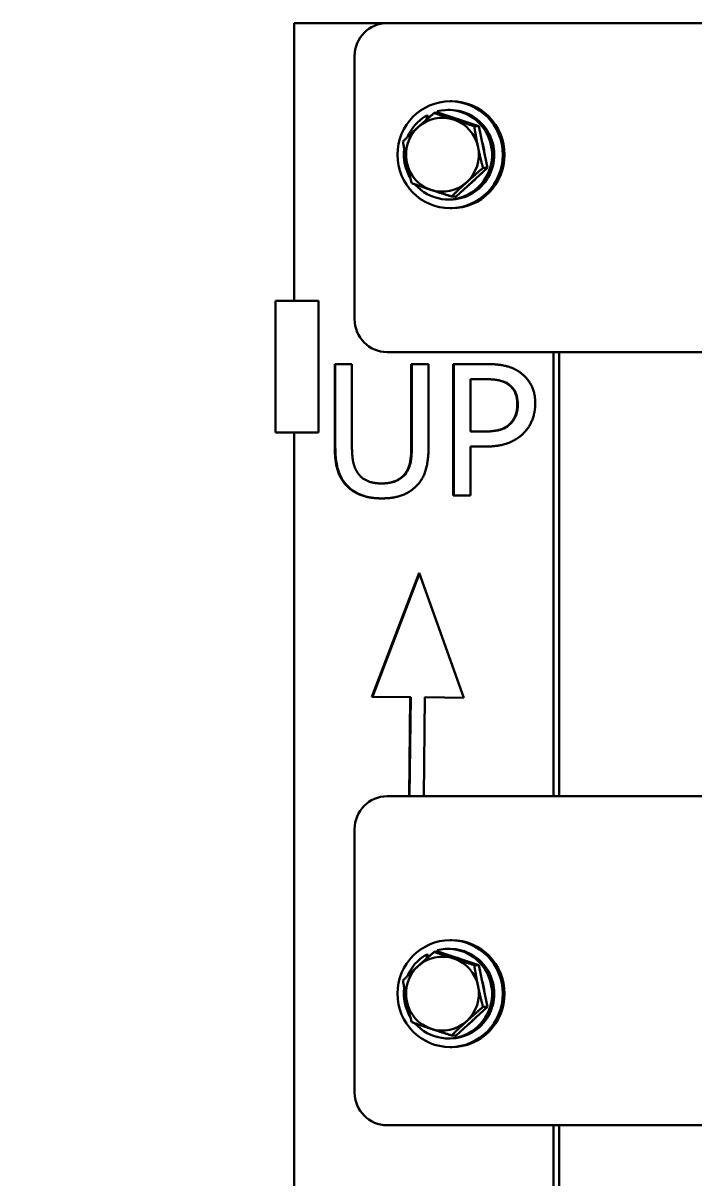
# Model space of a CAD drawing. Header units: inches. Extents: x 15 to 402, y 6 to 258.
# Drawn here: x 207.14 to 212.24, y 104.83 to 113.62 of the extents above; entities that cross this region are included whole.
import ezdxf

# ---------------------------------------------------------------- set-up
doc = ezdxf.new("R2010")
doc.units = ezdxf.units.IN
doc.header["$LTSCALE"] = 12
doc.header["$MEASUREMENT"] = 0
doc.layers.add('Visible (ANSI)', color=7, linetype='Continuous', lineweight=50)

msp = doc.modelspace()

# ---------------------------------------------------------------- linework, layer by layer
at = {"layer": 'Visible (ANSI)'}
for p, q in [((209.90357, 113.61576), (209.19752, 113.61576)), ((209.19752, 113.61576), (209.19752, 111.50576)), ((213.25374, 113.61576), (209.90357, 113.61576)), ((209.65736, 113.36576), (209.65736, 111.36576)), ((210.28926, 112.93322), (210.28434, 112.94556)), ((210.36576, 112.95576), (210.38208, 112.95576)), ((210.39597, 113.02176), (210.38208, 113.02176)), ((210.19852, 112.91032), (210.21484, 112.91032)), ((210.19852, 112.91032), (210.20794, 112.88668)), ((210.22005, 112.89724), (210.21484, 112.91032)), ((210.29532, 112.93322), (210.26182, 112.93322)), ((210.29532, 112.93322), (210.44722, 112.88291)), ((210.44722, 112.88291), (210.59911, 112.83261)), ((210.59911, 112.83261), (210.56562, 112.83261)), ((210.59911, 112.83261), (210.63216, 112.67388)), ((210.63216, 112.67388), (210.66521, 112.51516)), ((210.66521, 112.51516), (210.54636, 112.40673)), ((210.66521, 112.51516), (210.63171, 112.51516)), ((210.54636, 112.40673), (210.42751, 112.29831)), ((210.36576, 112.27576), (210.38208, 112.27576)), ((210.42751, 112.29831), (210.39401, 112.29831)), ((210.39597, 112.20976), (210.38208, 112.20976)), ((209.05693, 111.50576), (209.38217, 111.50576)), ((209.05693, 111.50576), (209.05693, 110.50576)), ((209.38217, 111.50576), (209.38217, 110.50576)), ((209.90357, 111.11576), (213.25374, 111.11576)), ((211.16714, 107.74076), (211.16714, 111.11576)), ((211.21055, 111.11576), (211.21055, 107.74076)), ((209.50587, 110.40135), (209.50587, 111.02533)), ((209.50587, 111.02533), (209.63675, 111.02533)), ((209.51021, 110.40135), (209.51021, 111.02533)), ((209.63675, 111.02533), (209.63675, 110.40135)), ((210.08765, 111.02533), (210.21853, 111.02533)), ((210.08765, 110.39811), (210.08765, 111.02533)), ((210.09199, 110.39811), (210.09199, 111.02533)), ((210.21853, 111.02533), (210.21853, 110.40135)), ((210.40608, 110.02533), (210.40608, 111.02533)), ((210.40608, 111.02533), (210.65348, 111.02533)), ((210.41042, 110.02533), (210.41042, 111.02533)), ((210.6455, 110.91026), (210.53696, 110.91026)), ((210.53696, 110.91026), (210.53696, 110.51156)), ((210.6455, 110.91026), (210.64984, 110.91026)), ((209.05693, 110.50576), (209.38217, 110.50576)), ((209.19752, 110.50576), (209.19752, 102.62576)), ((210.53696, 110.51156), (210.62634, 110.51156)), ((210.62634, 110.51156), (210.63068, 110.51156)), ((210.83623, 110.57153), (210.84057, 110.57153)), ((210.53696, 110.39811), (210.53696, 110.02533)), ((210.64789, 110.39811), (210.53696, 110.39811)), ((209.8618, 110.11772), (209.86614, 110.11772)), ((210.53696, 110.02533), (210.40608, 110.02533)), ((209.7876, 108.49625), (210.14666, 109.43941)), ((209.79194, 108.49625), (210.14877, 109.43353)), ((210.14666, 109.43941), (210.48662, 108.48932)), ((210.07931, 108.49415), (209.7876, 108.49625)), ((209.7876, 108.49625), (209.79194, 108.49625)), ((210.08365, 108.49415), (209.79194, 108.49625)), ((210.07021, 107.74076), (210.07931, 108.49415)), ((210.07455, 107.74076), (210.08365, 108.49415)), ((210.07931, 108.49415), (210.08365, 108.49415)), ((210.19088, 108.49283), (210.18308, 107.74076)), ((210.19088, 108.49283), (210.19523, 108.49283)), ((210.48662, 108.48932), (210.19088, 108.49283)), ((210.4866, 108.48937), (210.19523, 108.49283)), ((213.25374, 107.74076), (209.90357, 107.74076)), ((209.65736, 107.49076), (209.65736, 105.49076)), ((210.39597, 106.64676), (210.38208, 106.64676)), ((210.19852, 106.53532), (210.21484, 106.53532)), ((210.19852, 106.53532), (210.20794, 106.51168)), ((210.22005, 106.52224), (210.21484, 106.53532)), ((210.29532, 106.55822), (210.26182, 106.55822)), ((210.28926, 106.55822), (210.28434, 106.57056)), ((210.29532, 106.55822), (210.44722, 106.50791)), ((210.36576, 106.58076), (210.38208, 106.58076)), ((210.44722, 106.50791), (210.59911, 106.45761)), ((210.59911, 106.45761), (210.56562, 106.45761)), ((210.59911, 106.45761), (210.63216, 106.29888)), ((210.63216, 106.29888), (210.66521, 106.14016)), ((210.66521, 106.14016), (210.54636, 106.03173)), ((210.66521, 106.14016), (210.63171, 106.14016)), ((210.54636, 106.03173), (210.42751, 105.92331)), ((210.42751, 105.92331), (210.39401, 105.92331)), ((210.36576, 105.90076), (210.38208, 105.90076)), ((210.39597, 105.83476), (210.38208, 105.83476)), ((209.90357, 105.24076), (213.25374, 105.24076)), ((211.16714, 102.61576), (211.16714, 105.24076)), ((211.21055, 105.24076), (211.21055, 102.61576))]:
    msp.add_line(p, q, dxfattribs=at)
msp.add_circle((200.02942, 96.86576), 9.5, dxfattribs=at)
for centre, major_axis, start_param, end_param in [((209.90357, 113.36576), (0, 0.25), 0, 1.5707963), ((210.36576, 112.61576), (0, 0.34), 2.2961728, 6.5287955), ((210.38208, 112.61576), (0, -0.34), 0, 3.1415927), ((210.39597, 112.61576), (0, 0.406), 3.1415927, 6.2831853), ((210.36576, 112.61576), (0, 0.34), 0.5229689, 1.1683359), ((210.32356, 112.61576), (0, 0.281), 5.967925, 7.0151225), ((210.32356, 112.61576), (0, 0.281), 4.9207274, 5.967925), ((210.36576, 112.61576), (0, 0.281), 5.8692454, 6.0666045), ((210.32356, 112.61576), (0, -0.281), 3.8735298, 4.9207274), ((210.36576, 112.61576), (0, -0.281), 1.603692, 1.9545775), ((210.36576, 112.61576), (0, 0.34), 1.4440417, 2.1204001), ((210.32356, 112.61576), (0, 0.281), 3.8735298, 4.9207274), ((210.32356, 112.61576), (0, -0.281), 4.9207274, 5.967925), ((210.36576, 112.61576), (0, -0.281), 0.5869949, 0.8768795), ((210.32356, 112.61576), (0, -0.281), 5.967925, 7.0151225), ((209.90357, 111.36576), (0, -0.25), 4.712389, 6.2831853), ((209.90357, 107.49076), (0, 0.25), 0, 1.5707963), ((210.39597, 106.24076), (0, 0.406), 3.1415927, 6.2831853), ((210.36576, 106.24076), (0, 0.34), 0.5229689, 1.1683359), ((210.36576, 106.24076), (0, 0.34), 2.2961728, 6.5287955), ((210.32356, 106.24076), (0, 0.281), 5.967925, 7.0151225), ((210.38208, 106.24076), (0, -0.34), 0, 3.1415927), ((210.32356, 106.24076), (0, -0.281), 3.8735298, 4.9207274), ((210.32356, 106.24076), (0, 0.281), 4.9207274, 5.967925), ((210.36576, 106.24076), (0, 0.281), 5.8692454, 6.0666045), ((210.36576, 106.24076), (0, 0.34), 1.4440417, 2.1204001), ((210.32356, 106.24076), (0, 0.281), 3.8735298, 4.9207274), ((210.36576, 106.24076), (0, -0.281), 1.603692, 1.9545775), ((210.32356, 106.24076), (0, -0.281), 4.9207274, 5.967925), ((210.32356, 106.24076), (0, -0.281), 5.967925, 7.0151225), ((210.36576, 106.24076), (0, -0.281), 0.5869949, 0.8768795), ((209.90357, 105.49076), (0, -0.25), 4.712389, 6.2831853)]:
    msp.add_ellipse(centre, major_axis=major_axis, ratio=0.9848078, start_param=start_param, end_param=end_param, dxfattribs=at)
for centre in [(210.38208, 112.61576), (210.38208, 106.24076)]:
    msp.add_ellipse(centre, major_axis=(0, 0.406), ratio=0.9848078, dxfattribs=at)
for points in [[(210.13862, 112.82479), (210.19377, 112.87511), (210.26182, 112.93322)], [(210.26182, 112.93322), (210.33887, 112.90626), (210.40936, 112.88291)], [(210.40936, 112.88291), (210.47986, 112.85957), (210.56562, 112.83261)], [(210.02412, 112.71637), (210.08346, 112.77447), (210.13862, 112.82479)], [(210.56562, 112.83261), (210.57897, 112.74755), (210.59431, 112.67388)], [(210.05281, 112.55764), (210.03747, 112.63131), (210.02412, 112.71637)], [(210.59431, 112.67388), (210.60964, 112.60022), (210.63171, 112.51516)], [(210.09022, 112.39892), (210.06815, 112.48398), (210.05281, 112.55764)], [(210.63171, 112.51516), (210.56366, 112.45705), (210.5085, 112.40673)], [(210.23775, 112.34861), (210.16726, 112.37196), (210.09022, 112.39892)], [(210.39401, 112.29831), (210.30825, 112.32527), (210.23775, 112.34861)], [(210.5085, 112.40673), (210.45334, 112.35641), (210.39401, 112.29831)], [(210.13862, 106.44979), (210.19377, 106.50011), (210.26182, 106.55822)], [(210.26182, 106.55822), (210.33887, 106.53126), (210.40936, 106.50791)], [(210.02412, 106.34137), (210.08346, 106.39947), (210.13862, 106.44979)], [(210.40936, 106.50791), (210.47986, 106.48457), (210.56562, 106.45761)], [(210.56562, 106.45761), (210.57897, 106.37255), (210.59431, 106.29888)], [(210.05281, 106.18264), (210.03747, 106.25631), (210.02412, 106.34137)], [(210.59431, 106.29888), (210.60964, 106.22522), (210.63171, 106.14016)], [(210.09022, 106.02392), (210.06815, 106.10898), (210.05281, 106.18264)], [(210.63171, 106.14016), (210.56366, 106.08205), (210.5085, 106.03173)], [(210.23775, 105.97361), (210.16726, 105.99696), (210.09022, 106.02392)], [(210.5085, 106.03173), (210.45334, 105.98141), (210.39401, 105.92331)], [(210.39401, 105.92331), (210.30825, 105.95027), (210.23775, 105.97361)]]:
    msp.add_rational_spline(points, [1, 1.0379548493, 1], degree=2, dxfattribs=at)
for points in [[(210.65348, 111.02533), (210.74126, 111.02533), (210.86417, 110.99616), (210.91125, 110.96294)], [(210.91125, 110.96294), (210.96632, 110.92485), (211.02857, 110.80734), (211.02857, 110.72388)], [(210.82107, 110.87217), (210.78995, 110.89324), (210.70695, 110.91026), (210.6455, 110.91026)], [(210.8921, 110.71982), (210.8921, 110.77169), (210.85698, 110.84786), (210.82107, 110.87217)], [(210.83623, 110.57153), (210.86576, 110.60151), (210.8921, 110.67201), (210.8921, 110.71982)], [(211.02857, 110.72388), (211.02857, 110.65905), (210.98308, 110.54235), (210.94238, 110.50183)], [(210.62634, 110.51156), (210.70615, 110.51156), (210.80431, 110.53749), (210.83623, 110.57153)], [(210.94238, 110.50183), (210.8913, 110.45078), (210.75324, 110.39811), (210.64789, 110.39811)], [(209.60004, 110.09665), (209.54816, 110.14851), (209.50587, 110.29438), (209.50587, 110.40135)], [(209.63675, 110.40135), (209.63675, 110.33166), (209.6543, 110.23765), (209.67904, 110.19956)], [(210.04535, 110.19956), (210.07009, 110.23765), (210.08765, 110.33085), (210.08765, 110.39811)], [(210.21853, 110.40135), (210.21853, 110.29681), (210.17704, 110.1477), (210.12436, 110.09665)], [(209.67904, 110.19956), (209.70538, 110.15905), (209.79636, 110.11772), (209.8618, 110.11772)], [(209.8618, 110.11772), (209.92325, 110.11772), (210.01902, 110.15905), (210.04535, 110.19956)], [(209.8618, 110.00426), (209.77481, 110.00426), (209.64553, 110.05046), (209.60004, 110.09665)], [(210.12436, 110.09665), (210.07728, 110.04965), (209.95278, 110.00426), (209.8618, 110.00426)]]:
    msp.add_open_spline(points, degree=2, dxfattribs=at)
for points, knots in [([(210.82541, 110.87217), (210.79728, 110.89122), (210.76888, 110.89845), (210.72027, 110.90842), (210.68285, 110.91026), (210.64984, 110.91026)], [-0.38189383, -0.38189383, -0.38189383, -0.38189383, -0.25546113, -0.25546113, 0, 0, 0, 0]), ([(210.89644, 110.71982), (210.89644, 110.74011), (210.89443, 110.76057), (210.88346, 110.80292), (210.87493, 110.81888), (210.85673, 110.84661), (210.84233, 110.86072), (210.82541, 110.87217)], [-0.33727957, -0.33727957, -0.33727957, -0.33727957, -0.25391656, -0.25391656, -0.15734253, -0.15734253, 0, 0, 0, 0]), ([(210.84057, 110.57153), (210.85002, 110.58112), (210.85862, 110.59153), (210.87394, 110.61493), (210.87936, 110.6263), (210.89306, 110.66296), (210.89644, 110.69184), (210.89644, 110.71982)], [-0.37789907, -0.37789907, -0.37789907, -0.37789907, -0.29839558, -0.29839558, -0.21323001, -0.21323001, 0, 0, 0, 0]), ([(210.63068, 110.51156), (210.66077, 110.51156), (210.69314, 110.51294), (210.75686, 110.52215), (210.77665, 110.52925), (210.80899, 110.54399), (210.82602, 110.556), (210.84057, 110.57153)], [-0.37202808, -0.37202808, -0.37202808, -0.37202808, -0.274279, -0.274279, -0.16334854, -0.16334854, 0, 0, 0, 0]), ([(209.60438, 110.09665), (209.58725, 110.11378), (209.57247, 110.13279), (209.54773, 110.17506), (209.53824, 110.1977), (209.52244, 110.25218), (209.51021, 110.30634), (209.51021, 110.40135)], [-1.8348729, -1.8348729, -1.8348729, -1.8348729, -1.2832116, -1.2832116, -0.7239304, -0.7239304, 0, 0, 0, 0]), ([(210.0497, 110.19956), (210.06651, 110.22545), (210.07748, 110.25379), (210.08618, 110.3), (210.09199, 110.33433), (210.09199, 110.39811)], [-1.4253662, -1.4253662, -1.4253662, -1.4253662, -0.4859841, -0.4859841, 0, 0, 0, 0]), ([(209.86614, 110.11772), (209.89227, 110.11772), (209.91845, 110.12052), (209.95931, 110.13156), (209.98329, 110.13944), (210.0238, 110.16726), (210.03823, 110.18193), (210.0497, 110.19956)], [-0.72990879, -0.72990879, -0.72990879, -0.72990879, -0.37837556, -0.37837556, -0.16104957, -0.16104957, 0, 0, 0, 0]), ([(209.86403, 110.00427), (209.83371, 110.00437), (209.80301, 110.00659), (209.7463, 110.01679), (209.72015, 110.02417), (209.66095, 110.04976), (209.63055, 110.07007), (209.60438, 110.09665)], [-0.73275271, -0.73275271, -0.73275271, -0.73275271, -0.49786533, -0.49786533, -0.28636535, -0.28636535, 0, 0, 0, 0])]:
    msp.add_open_spline(points, degree=3, knots=knots, dxfattribs=at)

doc.saveas('drawing.dxf')
